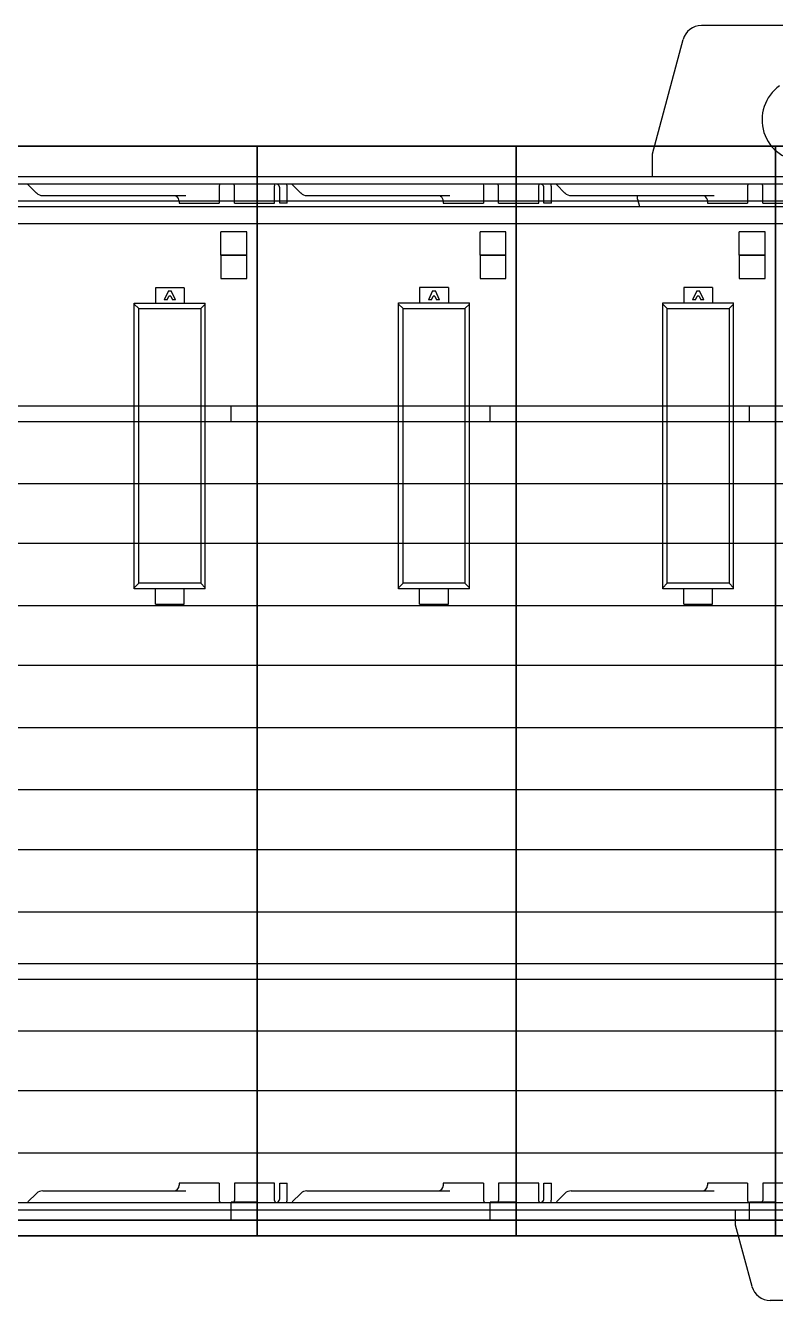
# Model space of a CAD drawing. Header units: millimetres. Extents: x 30557 to 235556, y -116603 to -73383.
# Drawn here: x 49074.6 to 49174.2, y -74052.4 to -73883 of the extents above; entities that cross this region are included whole.
import ezdxf

# ---------------------------------------------------------------- set-up
doc = ezdxf.new("R2010")
doc.units = ezdxf.units.MM

# ---------------------------------------------------------------- blocks, each defined once
blk = doc.blocks.new('1756-IO-Z')
for p, q in [((0, -142.68), (0, 0)), ((0, 0), (34.42, 0)), ((34.42, 0), (0, 0)), ((0, 0), (0, -142.68)), ((34.42, 0), (0, 0)), ((34.42, 0), (34.42, -142.68)), ((34.42, -142.68), (34.42, 0)), ((0, -7.24), (34.42, -7.24)), ((29.61, -14.47), (29.61, -11.38)), ((33.05, -11.38), (29.61, -11.38)), ((33.05, -14.47), (33.05, -11.38)), ((33.05, -14.47), (29.61, -14.47)), ((29.61, -14.47), (29.61, -17.58)), ((29.61, -14.47), (33.05, -14.47)), ((29.61, -14.47), (29.61, -17.58)), ((33.05, -17.58), (33.05, -14.47)), ((33.05, -17.58), (33.05, -14.47)), ((29.61, -17.58), (33.05, -17.58)), ((29.61, -17.58), (33.05, -17.58)), ((0, -34.47), (34.42, -34.47)), ((30.98, -36.54), (30.98, -34.47)), ((0, -36.54), (34.42, -36.54)), ((0, -44.81), (34.42, -44.81)), ((0, -52.73), (34.42, -52.73)), ((0, -61), (34.42, -61)), ((0, -68.93), (34.42, -68.93)), ((0, -77.2), (34.42, -77.2)), ((0, -85.47), (34.42, -85.47)), ((0, -93.4), (34.42, -93.4)), ((0, -101.68), (34.42, -101.68)), ((0, -108.56), (34.42, -108.56)), ((0, -110.63), (34.42, -110.63)), ((0, -117.53), (34.42, -117.53)), ((0, -125.45), (34.42, -125.45)), ((0, -133.72), (34.42, -133.72)), ((30.98, -142.68), (30.98, -140.27)), ((34.42, -140.27), (30.98, -140.27)), ((34.42, -142.68), (0, -142.68)), ((0, -142.68), (34.42, -142.68)), ((0, -144.74), (0, -142.68)), ((0, -142.68), (0, -144.74)), ((34.42, -144.74), (34.42, -142.68)), ((34.42, -142.68), (34.42, -144.74)), ((34.42, -144.74), (0, -144.74)), ((0, -144.74), (34.42, -144.74))]:
    blk.add_line(p, q)
blk = doc.blocks.new('1756-A13-Z')
at = {"color": 7, "linetype": 'Continuous'}
for p, q in [((215.51, 24.06), (188.4, 24.06)), ((181.91, 7.03), (185.98, 22.21)), ((181.91, 4.02), (181.91, 7.03)), ((26.36, 4.02), (237.19, 4.02)), ((26.36, 3.02), (237.19, 3.02)), ((98.98, 2.94), (100.12, 1.81)), ((124.38, 2.77), (124.38, 0.47)), ((126.39, 0.47), (126.39, 2.77)), ((131.71, 0.47), (131.71, 2.77)), ((132.4, 0.47), (132.4, 2.52)), ((133.4, 0.47), (133.4, 2.52)), ((134.06, 2.94), (135.19, 1.81)), ((159.46, 2.77), (159.46, 0.47)), ((161.47, 0.47), (161.47, 2.77)), ((166.79, 0.47), (166.79, 2.77)), ((167.48, 0.47), (167.48, 2.52)), ((168.48, 0.47), (168.48, 2.52)), ((169.14, 2.94), (170.27, 1.81)), ((194.54, 2.77), (194.54, 0.47)), ((196.54, 0.47), (196.54, 2.77)), ((27.45, 0), (235.93, 0)), ((100.93, 1.47), (119.93, 1.47)), ((119.06, 0.72), (119.06, 0.47)), ((119.06, 0.47), (124.38, 0.47)), ((126.39, 0.47), (131.71, 0.47)), ((133.4, 0.47), (132.4, 0.47)), ((136.01, 1.47), (155.01, 1.47)), ((154.13, 0.72), (154.13, 0.47)), ((154.13, 0.47), (159.46, 0.47)), ((161.47, 0.47), (166.79, 0.47)), ((168.48, 0.47), (167.48, 0.47)), ((171.09, 1.47), (190.09, 1.47)), ((179.91, 1.01), (179.91, 1.47)), ((179.91, 1.01), (180.18, 0)), ((189.21, 0.72), (189.21, 0.47)), ((189.21, 0.47), (194.54, 0.47)), ((196.54, 0.47), (201.87, 0.47)), ((26.36, -2.24), (237.19, -2.22)), ((115.9, -10.77), (115.9, -12.8)), ((119.72, -10.77), (115.9, -10.77)), ((117.62, -11.17), (117.06, -12.37)), ((117.62, -11.17), (118, -11.17)), ((118.56, -12.37), (118, -11.17)), ((119.72, -10.77), (119.72, -12.8)), ((150.98, -10.76), (150.98, -12.79)), ((154.8, -10.76), (150.98, -10.76)), ((152.7, -11.16), (152.14, -12.37)), ((152.7, -11.16), (153.08, -11.16)), ((153.64, -12.37), (153.08, -11.16)), ((154.8, -10.76), (154.8, -12.79)), ((186.06, -10.76), (186.06, -12.79)), ((189.88, -10.76), (186.06, -10.76)), ((187.78, -11.16), (187.22, -12.36)), ((187.78, -11.16), (188.16, -11.16)), ((188.72, -12.36), (188.16, -11.16)), ((189.88, -10.76), (189.88, -12.79)), ((113.1, -50.78), (113.1, -12.8)), ((113.1, -12.8), (122.52, -12.8)), ((113.1, -12.95), (113.7, -13.55)), ((113.7, -50.03), (113.7, -13.55)), ((113.7, -13.55), (121.92, -13.55)), ((117.46, -12.37), (117.06, -12.37)), ((117.46, -12.37), (117.69, -11.88)), ((117.93, -11.88), (117.69, -11.88)), ((117.93, -11.88), (118.16, -12.37)), ((118.56, -12.37), (118.16, -12.37)), ((122.52, -12.95), (121.92, -13.55)), ((121.92, -13.55), (121.92, -50.03)), ((122.52, -50.78), (122.52, -12.8)), ((148.18, -50.78), (148.18, -12.79)), ((148.18, -12.79), (157.6, -12.79)), ((148.18, -12.94), (148.78, -13.54)), ((148.78, -50.03), (148.78, -13.54)), ((148.78, -13.54), (157, -13.54)), ((152.54, -12.37), (152.14, -12.37)), ((152.54, -12.37), (152.77, -11.87)), ((153.01, -11.87), (152.77, -11.87)), ((153.01, -11.87), (153.24, -12.37)), ((153.64, -12.37), (153.24, -12.37)), ((157.6, -12.94), (157, -13.54)), ((157, -13.54), (157, -50.03)), ((157.6, -50.78), (157.6, -12.79)), ((183.26, -50.78), (183.26, -12.79)), ((183.26, -12.79), (192.68, -12.79)), ((183.26, -12.94), (183.86, -13.54)), ((183.86, -50.02), (183.86, -13.54)), ((183.86, -13.54), (192.08, -13.54)), ((187.62, -12.36), (187.22, -12.36)), ((187.62, -12.36), (187.85, -11.87)), ((188.09, -11.87), (187.85, -11.87)), ((188.09, -11.87), (188.32, -12.36)), ((188.72, -12.36), (188.32, -12.36)), ((192.68, -12.94), (192.08, -13.54)), ((192.08, -13.54), (192.08, -50.02)), ((192.68, -50.77), (192.68, -12.79)), ((113.1, -50.63), (113.7, -50.03)), ((122.52, -50.78), (113.1, -50.78)), ((121.92, -50.03), (113.7, -50.03)), ((115.9, -52.81), (115.9, -50.78)), ((119.72, -52.81), (119.72, -50.78)), ((122.52, -50.63), (121.92, -50.03)), ((148.18, -50.63), (148.78, -50.03)), ((157.6, -50.78), (148.18, -50.78)), ((157, -50.03), (148.78, -50.03)), ((150.98, -52.81), (150.98, -50.78)), ((154.8, -52.81), (154.8, -50.78)), ((157.6, -50.63), (157, -50.03)), ((183.26, -50.63), (183.86, -50.02)), ((192.68, -50.77), (183.26, -50.78)), ((192.08, -50.02), (183.86, -50.02)), ((186.06, -52.8), (186.06, -50.78)), ((189.88, -52.8), (189.88, -50.78)), ((192.68, -50.62), (192.08, -50.02)), ((115.9, -52.81), (119.72, -52.81)), ((150.98, -52.81), (154.8, -52.81)), ((186.06, -52.8), (189.88, -52.8)), ((119.06, -129.74), (119.06, -129.99)), ((124.38, -129.74), (119.06, -129.74)), ((124.38, -129.74), (124.38, -132.04)), ((126.39, -129.74), (126.39, -132.04)), ((131.71, -129.74), (126.39, -129.74)), ((131.71, -132.04), (131.71, -129.74)), ((132.4, -131.79), (132.4, -129.74)), ((132.4, -129.74), (133.4, -129.74)), ((133.4, -131.79), (133.4, -129.74)), ((154.13, -129.74), (154.13, -129.99)), ((159.46, -129.74), (154.13, -129.74)), ((159.46, -129.74), (159.46, -132.04)), ((161.47, -129.74), (161.47, -132.04)), ((166.79, -129.74), (161.47, -129.74)), ((166.79, -132.04), (166.79, -129.74)), ((167.48, -131.79), (167.48, -129.74)), ((167.48, -129.74), (168.48, -129.74)), ((168.48, -131.79), (168.48, -129.74)), ((189.21, -129.74), (189.21, -129.99)), ((194.54, -129.74), (189.21, -129.74)), ((194.54, -129.74), (194.54, -132.04)), ((196.54, -129.74), (196.54, -132.04)), ((201.87, -129.74), (196.54, -129.74)), ((100.12, -131.08), (98.98, -132.22)), ((100.93, -130.75), (119.93, -130.75)), ((135.19, -131.08), (134.06, -132.22)), ((136.01, -130.75), (155.01, -130.75)), ((170.27, -131.08), (169.14, -132.22)), ((171.09, -130.75), (190.09, -130.75)), ((26.36, -132.29), (237.19, -132.29)), ((26.36, -133.29), (237.19, -133.29)), ((192.94, -135.3), (192.94, -133.29)), ((195.12, -143.46), (192.94, -135.3)), ((206.37, -145.32), (197.54, -145.32))]:
    blk.add_line(p, q, dxfattribs=at)
for centre, radius, start, end in [((188.4, 21.56), 2.51, 90, 165), ((201.96, 11.54), 5.51, 125.2344, 54.7093), ((100.93, 2.63), 1.15, 225, 270), ((124.63, 2.77), 0.251, 150, 180), ((126.14, 2.77), 0.251, 0, 60), ((131.96, 2.77), 0.251, 150, 180), ((131.9, 2.52), 0.501, 0, 59.8811), ((131.9, 2.52), 1.5, 0, 19.7047), ((136.01, 2.63), 1.15, 225, 270), ((159.71, 2.77), 0.251, 150, 180), ((161.21, 2.77), 0.251, 0, 60), ((167.04, 2.77), 0.251, 150, 180), ((166.98, 2.52), 0.501, 0, 59.8811), ((166.98, 2.52), 1.5, 0, 19.7047), ((171.09, 2.63), 1.15, 225, 270), ((194.79, 2.77), 0.251, 120, 180), ((196.29, 2.77), 0.251, 0, 60), ((118.3, 0.72), 0.752, 0, 60), ((153.38, 0.72), 0.752, 0, 60), ((188.46, 0.72), 0.752, 0, 60), ((118.3, -129.99), 0.752, 270, 0), ((153.38, -129.99), 0.752, 270, 0), ((188.46, -129.99), 0.752, 270, 0), ((100.93, -131.9), 1.15, 90, 135), ((124.63, -132.04), 0.251, 180, 240), ((126.14, -132.04), 0.251, 330, 0), ((131.96, -132.04), 0.251, 180, 240), ((131.9, -131.79), 0.501, 300.1074, 0), ((131.9, -131.79), 1.5, 340.2953, 0), ((136.01, -131.9), 1.15, 90, 135), ((159.71, -132.04), 0.251, 180, 240), ((161.21, -132.04), 0.251, 330, 0), ((167.04, -132.04), 0.251, 180, 240), ((166.98, -131.79), 0.501, 300.1074, 0), ((166.98, -131.79), 1.5, 340.2953, 0), ((171.09, -131.9), 1.15, 90, 135), ((194.79, -132.04), 0.251, 180, 240), ((196.29, -132.04), 0.251, 330, 0), ((197.54, -142.81), 2.51, 195, 270)]:
    blk.add_arc(centre, radius, start, end, dxfattribs=at)

msp = doc.modelspace()

# ---------------------------------------------------------------- block references
for name, p in [('1756-A13-Z', (48975.94, -73907.11)), ('1756-IO-Z', (49070.91, -73899.09)), ('1756-IO-Z', (49105.33, -73899.09)), ('1756-IO-Z', (49139.75, -73899.09)), ('1756-IO-Z', (49174.18, -73899.09))]:
    msp.add_blockref(name, p)

doc.saveas('drawing.dxf')
